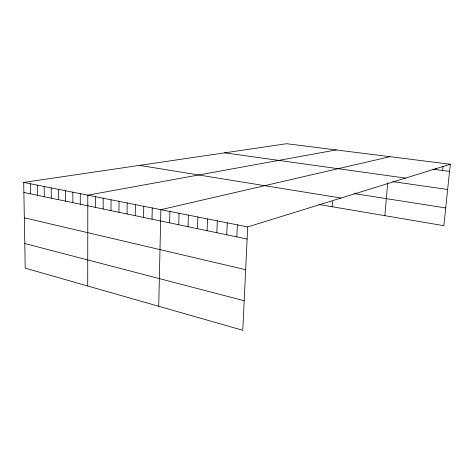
<?xml version="1.0" encoding="UTF-8"?>
<svg xmlns="http://www.w3.org/2000/svg" width="474" height="474" viewBox="0 0 474 474"><rect width="100%" height="100%" fill="white"/><g stroke="black" fill="none" stroke-linecap="round" stroke-linejoin="round"><path stroke-width="0.71" d="M87.72 286L87.797 195.164L336.214 149.944M95.41 207.375L95.44 196.68M103.142 208.987L103.196 198.221M110.987 210.622L111.07 199.785M118.95 212.287L119.057 201.373M127.032 213.975L127.168 202.979M135.238 215.688L135.404 204.614M143.569 217.424L143.764 206.273M152.03 219.189L152.249 207.962M158.737 306.281L160.87 209.674L389.995 156.687M169.615 222.863L169.893 211.463M178.751 224.771L179.065 213.282M188.036 226.708L188.385 215.137M197.474 228.675L197.859 217.015M207.073 230.678L207.494 218.929M216.831 232.716L217.288 220.872M226.756 234.79L227.253 222.851M236.846 236.893L237.385 224.866M450.3 164.247L247.689 226.91L242.777 330.283L25.205 268.142L23.7 182.437L286.563 143.717L450.3 164.247L443.865 225.701L318.919 204.478M332.138 206.723L332.529 201.272M384.852 215.676L387.708 182.887M435.724 169.573L435.867 168.157M442.603 170.468L443.042 166.214M432.999 169.218L449.553 171.375M224.64 152.841L405.501 178.106M392.851 181.625L447.657 189.493M354.167 193.588L445.726 207.962M139.48 165.385L341.049 198.037M23.7 182.437L247.689 226.91M23.878 192.444L247.114 239.038M24.322 217.797L245.656 269.7M24.772 243.529L244.181 300.717M30.431 183.776L30.591 193.842M37.256 185.127L37.393 195.264M44.171 186.501L44.295 196.704M51.186 187.894L51.287 198.162M58.302 189.31L58.385 199.643M65.519 190.738L65.578 201.148M72.842 192.195L72.877 202.671M80.266 193.67L80.278 204.217"/></g></svg>
